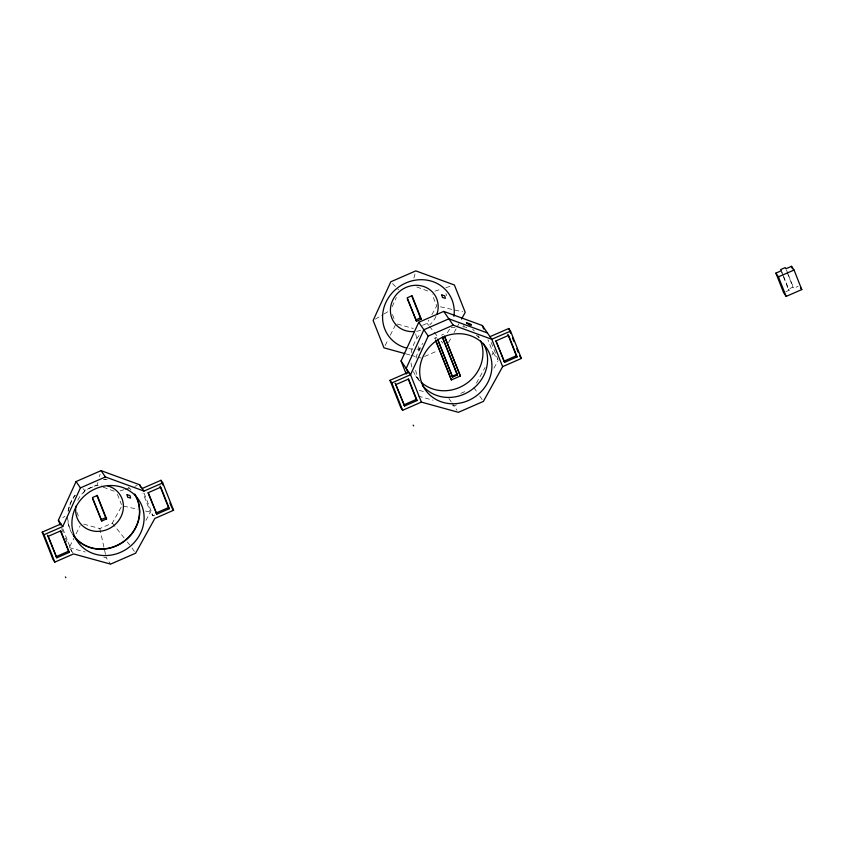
<?xml version="1.0" encoding="UTF-8"?>
<svg xmlns="http://www.w3.org/2000/svg" width="844" height="844" viewBox="0 0 844 844"><rect width="100%" height="100%" fill="white"/><g stroke="black" fill="none" stroke-linecap="round" stroke-linejoin="round"><path stroke-width="0.63" stroke-dasharray="4.22 3.17" d="M97.872 482.599L97.229 484.994L84.738 490.448L82.649 494.995M99.465 476.628L100.109 474.233M413.908 278.056L415.185 273.277M392.207 306.615L396.374 297.51M69.799 546.448L73.829 538.409M76.129 533.809L80.159 525.77M385.128 345.534L388.008 339.794M390.308 335.195L395.498 324.856M83.778 524.145L99.824 528.576L112.326 523.111L121.937 505.735L138.068 509.354M145.906 520.389L150.475 512.129L142.931 493.086M422.538 325.341L427.085 323.357L428.889 320.098M431.885 314.664L436.696 305.971L432.181 294.567M448.491 342.643L451.582 337.03M454.072 332.547L456.551 328.063M457.163 326.944L459.031 323.579M476.406 383.155L485.089 367.457M491.904 355.124L493.149 352.876L487.959 339.794M493.93 368.163L497.654 361.443M375.327 319.159L382.997 314.59M384.083 313.936L389.559 310.676M62.762 517.615L64.956 516.306M441.496 335.121L443.585 334.213M424.574 356.474L437.677 350.766M145.506 511.021L150.475 512.129L153.038 515.853L155.38 514.829M460.824 393.357L466.774 390.751M456.425 404.951L454.051 405.985L450.348 404.972M783.527 276.938L788.359 289.154L792.949 287.16L793.719 288.268L798.129 286.348M785.817 291.718L789.129 290.273L782.842 274.384M434.924 291.138L441.011 289.218M445.875 287.688L451.962 285.768M120.175 490.902L123.825 489.752M125.039 489.362L129.902 487.832M134.766 486.292L137.203 485.532M465.656 327.651L466.637 327.535L466.004 327.018M440.42 306.805L462.744 311.816M397.302 324.043L413.349 328.474M406.196 353.952L409.899 354.976M411.133 355.313L421.008 358.035M419.299 390.382L425.471 392.091M418.255 396.121L433.067 400.204M69.219 547.598L85.265 552.018M103.78 557.124L106.249 557.8L110.606 564.119M416.809 286.992L428.868 291.412M103.263 487.199L116.525 492.052M463.272 325.742L464.77 326.364M462.797 326.607L464.295 327.229M392.555 283.573L398.621 289.798M82.997 488.676L84.738 490.448M427.085 323.357L428.657 325.33M429.448 326.322L433.394 331.281M434.175 332.272L438.12 337.22M441.275 341.187L442.847 343.16M112.326 523.111L124.152 537.976M127.307 541.932L129.67 544.907M446.676 295.6L445.906 293.649M788.359 289.154L789.129 290.273M493.149 352.876L498.276 360.314M477.999 335.648L479.318 337.558M473.927 387.639L477.588 392.956M479.772 396.131L483.401 401.396M448.924 398.547L451.118 401.733M451.846 402.799L456.952 410.205M415.681 375.78L419.637 381.52A37.062 34.034 -34.6 0 1 415.448 367.857M131.98 547.946L135.61 553.21M70.506 549.455L72.985 553.052M786.46 269.943L787.916 273.614M788.391 274.827L793.719 288.268M787.146 272.496L792.949 287.16M781.396 270.724L782.356 273.171M781.586 272.053L783.042 275.714M491.208 342.474L497.802 359.133M392.46 314.58L394.264 319.148M144.081 493.244L153.038 515.853M117.421 494.331L121.483 504.596M76.793 512.065L79.505 518.912M62.836 528.703L71.782 551.311M61.686 528.555L63.574 533.313M65.452 538.071L67.805 544.021M415.702 333.897L417.094 340.248M418.497 346.599L419.605 351.684M99.824 528.576L106.249 557.8M70.063 528.882A36.777 33.771 -34.6 0 1 67.921 519.63M68.322 511.158A36.777 33.771 -34.6 0 1 69.503 506.368M69.904 505.197A36.777 33.771 -34.6 0 1 75.274 495.259M104.667 479.497A36.777 33.771 -34.6 0 1 107.167 479.466M128.372 487.22A36.777 33.771 -34.6 0 1 130.957 489.657M77.806 500.281A24.518 22.514 -34.6 0 1 101.449 485.057M71.888 533.281A37.062 34.034 -34.6 0 1 67.541 517.245M68.047 511.137A37.062 34.034 -34.6 0 1 75.053 495.111M103.411 479.318A37.062 34.034 -34.6 0 1 105.933 479.192M449.567 329.181A36.777 33.771 -34.6 0 1 446.792 333.422M421.145 348.804A36.777 33.771 -34.6 0 1 416.155 349.226M412.421 349.089A36.777 33.771 -34.6 0 1 408.76 348.583M436 316.416A24.518 22.514 -34.6 0 1 429.765 324.877M420.618 330.257A24.518 22.514 -34.6 0 1 416.525 331.302M416.081 358.109A37.062 34.034 -34.6 0 1 422.855 343.297M451.213 327.504A37.062 34.034 -34.6 0 1 454.99 327.377M476.364 335.205A37.062 34.034 -34.6 0 1 478.97 337.663M419.331 380.465A37.062 34.034 -34.6 0 1 413.444 371.592M411.861 367.087A37.062 34.034 -34.6 0 1 410.954 362.371M411.239 352.634A37.062 34.034 -34.6 0 1 419.025 335.596M472.651 329.297A37.062 34.034 -34.6 0 1 474.349 330.964M436.707 337.21L434.618 338.127L435.135 338.866L437.213 337.959L436.707 337.21"/><path stroke-width="1.27" d="M60.272 524.989L58.384 520.221L76.065 481.555L101.058 470.646L139.64 484.762L143.997 491.081L162.744 482.895L173.579 510.272L154.832 518.448L135.61 553.21L110.606 564.119L73.576 553.917L54.828 562.104L53.035 559.498L42.2 532.131L60.947 523.945M42.2 532.131L43.993 534.737L62.741 526.55L80.423 487.885L105.416 476.966L143.997 491.081M406.238 374.061L401.058 360.979L418.74 322.303L443.733 311.394L482.314 325.51L491.788 339.277L502.634 366.644L483.401 401.396L458.408 412.315L421.378 402.103L402.63 410.289L400.837 407.684L390.002 380.317L408.749 372.13M502.634 366.644L521.381 358.457L510.546 331.091L491.788 339.277L453.217 325.162L428.214 336.07L410.543 374.736L391.795 382.923L390.002 380.317M461.51 319.095L465.234 312.364L454.388 284.998L415.818 270.882L390.814 281.791L373.143 320.467L383.978 347.833L404.962 353.615M415.659 319.981L420.449 317.893L421.325 319.159L416.535 321.248L407.304 298.871M142.203 488.476L160.951 480.299L162.744 482.895M489.995 336.672L508.753 328.485L510.546 331.091M396.079 384.495L408.58 379.03L417.094 400.541L404.592 405.996L395.308 383.376L404.592 405.996M100.911 519.746L105.7 517.657L106.566 518.912L101.776 521.012L92.545 498.635M452.184 376.308L456.973 374.219L457.49 374.968L452.7 377.057L452.184 376.308L437.677 339.657M435.578 340.533L451.392 379.916L460.349 376.013L444.566 336.165M56.02 556.692L68.522 551.237L69.292 552.345L56.791 557.81L47.507 535.18M156.024 513.036L168.526 507.582L169.296 508.7L156.794 514.154L147.985 492.727M403.822 404.877L416.324 399.423L417.094 400.541M503.826 361.232L516.328 355.778L517.098 356.885L504.596 362.35L495.787 340.923M775.868 273.129L781.396 270.724L780.626 269.605L785.205 267.611L785.975 268.719L791.493 266.314L794.056 270.027L801.8 289.576L786.175 296.402L783.612 292.678L775.868 273.129L778.432 276.853L786.175 296.402M778.432 276.853L794.056 270.027M487.431 332.947L448.86 318.832L423.857 329.751L406.186 368.417L408.074 373.175M800.523 287.72L801.8 289.576M519.587 355.851L521.381 358.457M443.733 311.394L453.217 325.162M460.349 376.013L444.535 336.629M418.74 322.303L428.214 336.07M401.058 360.979L410.543 374.736L421.378 402.103M413.159 425.133L413.666 425.882M171.786 507.666L173.579 510.272M101.058 470.646L105.416 476.966M76.065 481.555L80.423 487.885M58.384 520.221L62.741 526.55M65.357 576.948L65.864 577.686M791.493 266.314L792.463 268.761M508.753 328.485L510.631 333.243M512.519 338.001L513.933 341.577M516.76 348.72L518.174 352.286M517.098 356.885L508.573 335.384L496.082 340.839L504.596 362.35M507.814 334.266L516.328 355.778M482.314 325.51L483.728 329.076M442.488 337.083L457.49 374.968M442.467 337.568L456.973 374.219M437.698 339.183L452.7 377.057M435.609 340.069L451.392 379.916M421.325 319.159L412.041 295.695L407.241 297.784L416.535 321.248M411.629 295.6L420.449 317.893M408.285 379.114L416.324 399.423M391.795 382.923L402.63 410.289M160.951 480.299L162.839 485.057M169.897 502.908L171.311 506.474M169.296 508.7L160.782 487.199L148.28 492.653L156.794 514.154M160.012 486.081L168.526 507.582M139.64 484.762L140.579 487.136M106.566 518.912L97.282 495.46L92.492 497.549L101.776 521.012M96.87 495.365L105.7 517.657M69.292 552.345L60.779 530.844L48.277 536.299L56.791 557.81M60.483 530.918L68.522 551.237M43.993 534.737L54.828 562.104M134.576 494.31A36.777 33.771 -34.6 0 1 121.779 542.724A36.777 33.771 -34.6 0 1 72.742 534.136M107.547 485.849A24.518 22.514 -34.6 0 1 122.464 512.941A24.518 22.514 -34.6 0 1 94.169 531.161A24.518 22.514 -34.6 0 1 75.971 506.189M134.808 494.151A37.062 34.034 -34.6 0 1 139.176 505.187L139.766 511.2A37.062 34.034 -34.6 0 1 114.446 546.722A37.062 34.034 -34.6 0 1 73.85 536.246M406.375 348.034A36.777 33.771 -34.6 0 1 383.893 307.796A36.777 33.771 -34.6 0 1 425.629 279.955A36.777 33.771 -34.6 0 1 453.935 316.31M414.446 331.565A24.518 22.514 -34.6 0 1 390.54 307.775A24.518 22.514 -34.6 0 1 419.637 285.536A24.518 22.514 -34.6 0 1 436.791 314.495M483.232 343.35A37.062 34.034 -34.6 0 1 470.794 390.413A37.062 34.034 -34.6 0 1 422.38 385.37M480.7 340.944A37.062 34.034 -34.6 0 1 466.183 383.714A37.062 34.034 -34.6 0 1 421.029 382.132M127.054 494.721L127.655 497.232L130.609 498.097L129.997 495.586L127.054 494.721M441.802 294.957L442.414 297.468L445.368 298.343L444.756 295.833L441.802 294.957M466.479 322.841C471.163 327.25 475.056 324.718 466.479 322.841M108.254 555.447A37.062 34.034 -34.6 0 0 139.165 500.481A37.062 34.034 -34.6 0 0 76.614 505.704A37.062 34.034 -34.6 0 0 108.254 555.447M456.055 403.643A37.062 34.034 -34.6 0 0 486.967 348.667A37.062 34.034 -34.6 0 0 424.416 353.9A37.062 34.034 -34.6 0 0 456.055 403.643"/></g></svg>
